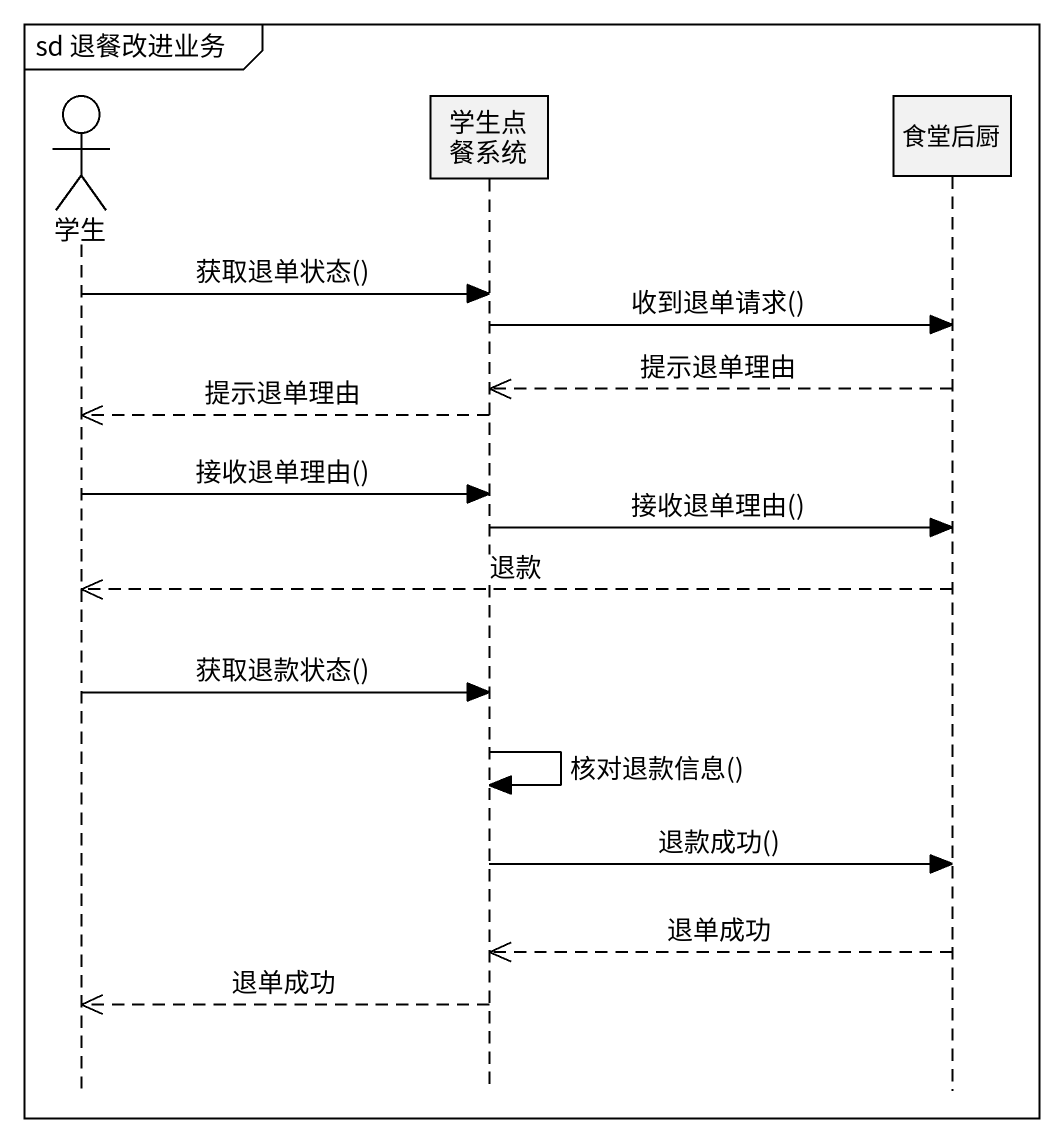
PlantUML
@startuml
mainframe sd 退餐改进业务
hide footbox
actor 学生
participant 学生点餐系统
participant 食堂后厨

学生 -> 学生点餐系统 : 获取退单状态()
学生点餐系统 -> 食堂后厨 : 收到退单请求()
食堂后厨 -->> 学生点餐系统 : 提示退单理由
学生点餐系统 -->> 学生 : 提示退单理由
学生 -> 学生点餐系统 : 接收退单理由()
学生点餐系统 -> 食堂后厨 : 接收退单理由()
食堂后厨 -->> 学生 : 退款
学生 -> 学生点餐系统 : 获取退款状态()
学生点餐系统 -> 学生点餐系统 : 核对退款信息()
学生点餐系统 -> 食堂后厨 : 退款成功()
食堂后厨 -->> 学生点餐系统 : 退单成功
学生点餐系统 -->> 学生 : 退单成功
@enduml
